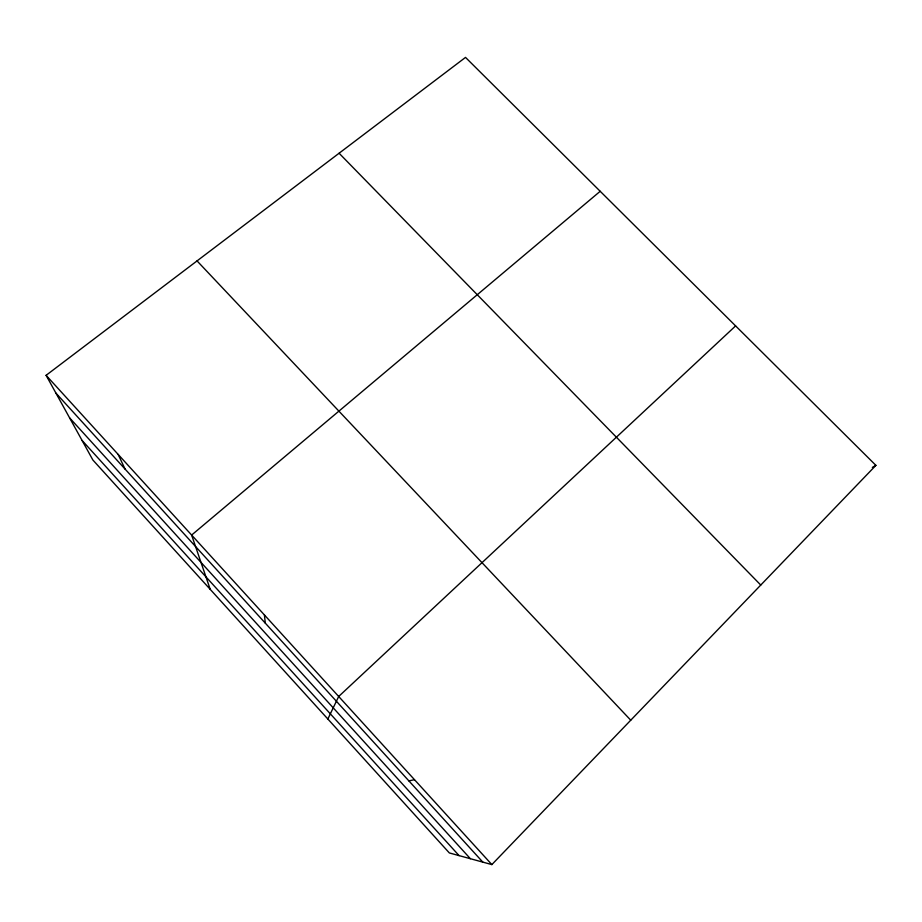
<?xml version="1.0" encoding="UTF-8"?>
<svg xmlns="http://www.w3.org/2000/svg" width="922" height="922" viewBox="0 0 922 922"><rect width="100%" height="100%" fill="white"/><g stroke="black" fill="none" stroke-linecap="round" stroke-linejoin="round"><path stroke-width="1.38" d="M327.852 719.01L338.685 696.479L735.606 325.904M491.852 864.594L875.9 465.356L465.518 57.406L46.1 375.323L92.88 460.009L449.348 852.942L491.852 864.594L46.1 375.323M600.199 191.28L191.626 535.06L210.216 589.342M872.339 467.419L875.9 465.356M408.895 780.899L414.485 779.678M339.1 153.236L760.765 585.055M197.043 260.903L630.752 720.197M55.931 393.118L482.828 862.128M69.599 417.862L470.37 858.705M82.081 440.451L459.075 855.616M118.12 454.385L125.058 469.068M264.418 614.962L265.294 623.134"/></g></svg>
